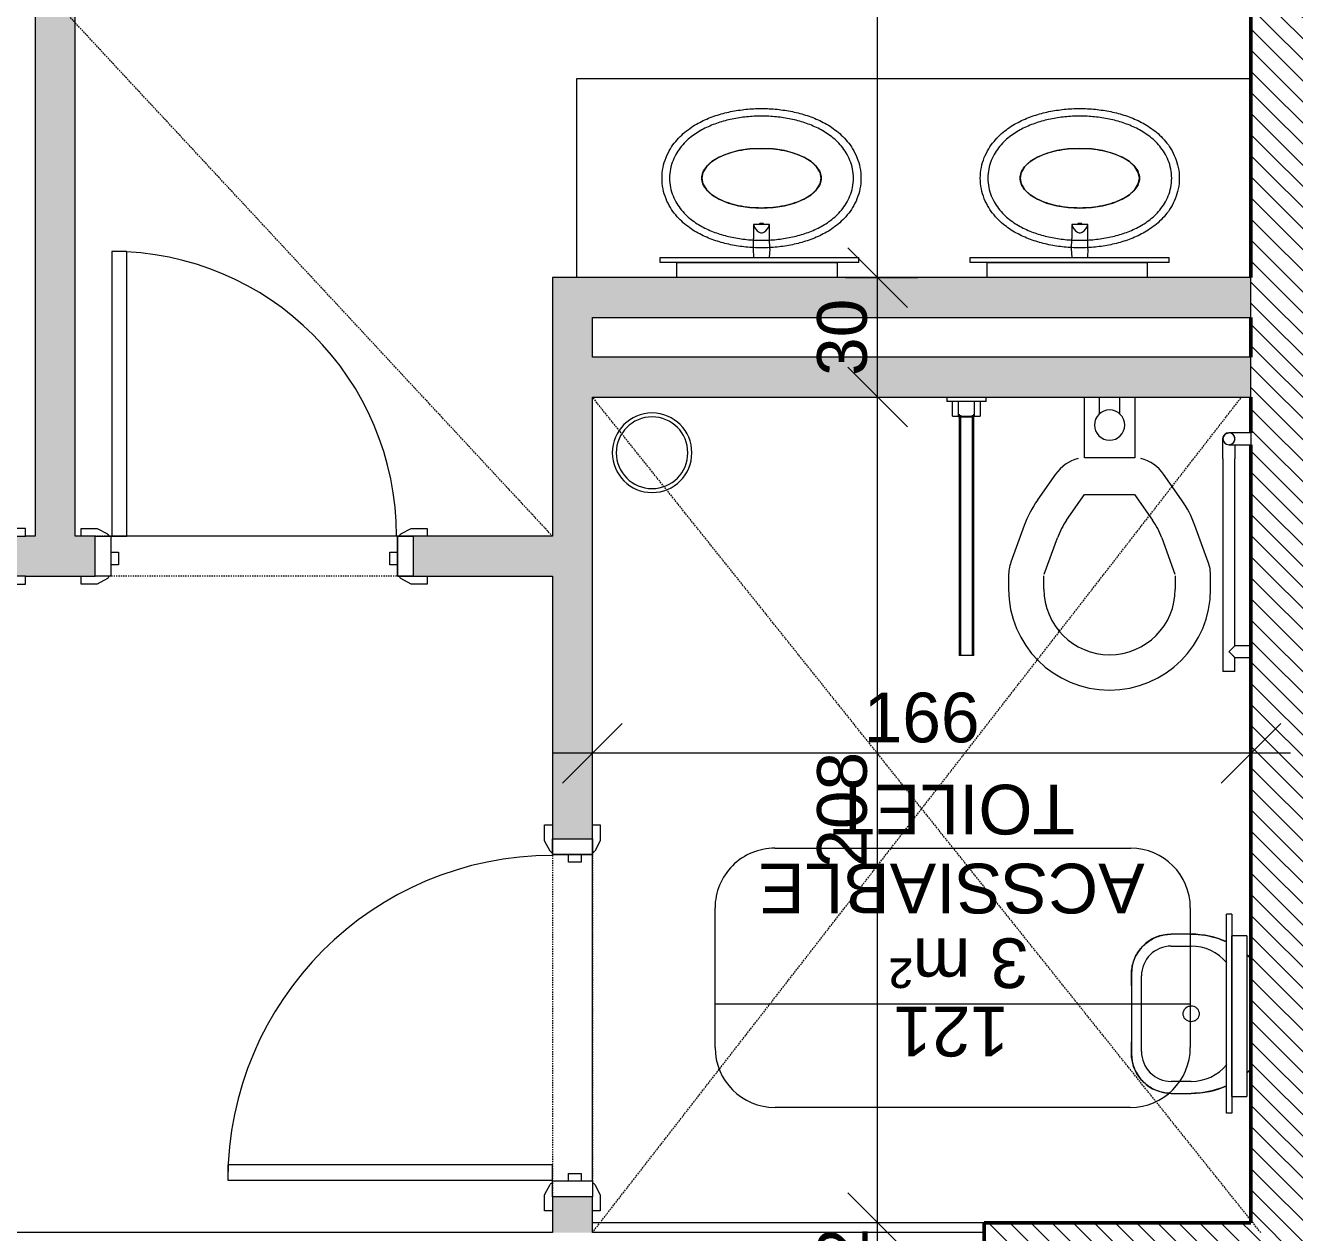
# Model space of a CAD drawing. Header units: centimetres. Extents: x -5566 to 5867, y -120 to 4683.
# Drawn here: x -4117.5 to -3798.5, y 2590.5 to 2893.9 of the extents above; entities that cross this region are included whole.
import ezdxf

# ---------------------------------------------------------------- set-up
doc = ezdxf.new("R2010")
doc.units = ezdxf.units.CM
doc.linetypes.add('Dash', pattern=[0.6, 0.3, -0.3])
doc.linetypes.add('Hidden_2', pattern=[0.6, 0.4, -0.2])
for name, color, linetype, lineweight in [('A-ANNO-DIMS', 211, 'Continuous', 5), ('A-AREA-IDEN', 2, 'Continuous', 5), ('A-DOOR', 31, 'Continuous', 13), ('A-DOOR-FRAM', 31, 'Continuous', 15), ('A-DOOR-HDLN', 31, 'Dash', 15), ('A-FLOR', 192, 'Continuous', 13), ('A-FLOR-OVHD', 1, 'Hidden_2', 18), ('A-GENM', 13, 'Continuous', 13), ('A-WALL', 113, 'Continuous', 13), ('A-WALL-PATT', 111, 'Continuous', 20), ('I-WALL', 2, 'Continuous', 13), ('P-SANR-FIXT', 6, 'Continuous', 13), ('Q-SPCQ', 91, 'Continuous', 13)]:
    doc.layers.add(name, color=color, linetype=linetype, lineweight=lineweight)
doc.styles.add('Arial', font='arial.ttf', dxfattribs={"height": 12.5})
doc.dimstyles.new('100_200_2_5mm_Arial_cm', dxfattribs={"dimscale": 30.48, "dimtxt": 12.753242, "dimasz": 0.492126, "dimexe": 0.328084, "dimexo": 0.0625, "dimgap": 0.082021, "dimtad": 1, "dimdec": 0, "dimzin": 0, "dimdsep": 46, "dimtxsty": 'Arial', "dimblk1": 'OBLIQUE', "dimblk2": 'OBLIQUE', "dimsah": 1, "dimcen": 0.09, "dimdle": 0.328084, "dimazin": 0, "dimtfac": 1, "dimtdec": 4, "dimtix": 1, "dimtmove": 0, "dimatfit": 3, "dimfxl": 0.328084, "dimfxlon": 1, "dimtvp": 1, "dimtolj": 1, "dimtzin": 0, "dimlwd": 15, "dimlwe": 15, "dimarcsym": 2})
pattern_1 = [(315, (-4985, 4190.492), (2.6516504, 2.6516504), [])]

# ---------------------------------------------------------------- blocks, each defined once
blk = doc.blocks.new('AR_Int_Wood_Single - W80H210-1309453-Level _9_00')
at = {"layer": 'A-DOOR', "lineweight": 15}
for p, q in [((32, 5), (32, 76.6)), ((32, 76.6), (35.8, 76.6)), ((35.8, 76.6), (35.8, 5)), ((-40, 5), (-36, 5)), ((-36, 5), (-36, -5)), ((35.8, 5), (32, 5)), ((36, 5), (36, -5)), ((40, 5), (36, 5)), ((-36, -5), (-40, -5)), ((36, -5), (40, -5))]:
    blk.add_line(p, q, dxfattribs=at)
at = {"layer": 'A-DOOR'}
blk.add_arc((35.8, 5), 71.6, 90, 180, dxfattribs=at)
at = {"layer": 'A-DOOR-FRAM'}
for p, q in [((-39.5, 7), (-43.5, 7)), ((-43.5, 7), (-43.5, 5)), ((-36.9, 5.6), (-39.5, 7)), ((39.5, 7), (36.9, 5.6)), ((43.5, 7), (39.5, 7)), ((43.5, 5), (43.5, 7)), ((-43.5, 5), (-40, 5)), ((40, 5), (43.5, 5)), ((-34.1, 1), (-36, 1)), ((-34.1, -2.2), (-34.1, 1)), ((36, 1), (34.1, 1)), ((34.1, 1), (34.1, -2.2)), ((-36, -2.2), (-34.1, -2.2)), ((34.1, -2.2), (36, -2.2)), ((-43.5, -5), (-43.5, -7)), ((-40, -5), (-43.5, -5)), ((-39.5, -7), (-36.9, -5.6)), ((36.9, -5.6), (39.5, -7)), ((43.5, -5), (40, -5)), ((43.5, -7), (43.5, -5)), ((-43.5, -7), (-39.5, -7)), ((39.5, -7), (43.5, -7))]:
    blk.add_line(p, q, dxfattribs=at)
at = {"layer": 'A-DOOR-FRAM', "lineweight": 13}
for p, q in [((-36, 5), (-40, 5)), ((-40, 5), (-40, -5)), ((-36, -5), (-36, 5)), ((40, 5), (36, 5)), ((36, 5), (36, -5)), ((40, -5), (40, 5)), ((-40, -5), (-36, -5)), ((36, -5), (40, -5))]:
    blk.add_line(p, q, dxfattribs=at)
at = {"layer": 'A-DOOR-FRAM'}
for centre, start, end in [((-37.3, 4.9), 7.125, 60.2551), ((37.3, 4.9), 119.7449, 172.875), ((-37.3, -4.9), 299.7449, 352.875), ((37.3, -4.9), 187.125, 240.2551)]:
    blk.add_arc(centre, 0.806, start, end, dxfattribs=at)
at = {"layer": 'A-DOOR-HDLN'}
for p, q in [((-40, 5), (40, 5)), ((-40, -5), (40, -5))]:
    blk.add_line(p, q, dxfattribs=at)
blk = doc.blocks.new('AR_PLM_Basin_Prm _wall_ - Type 1-V71-Level _9_00')
at = {"layer": 'P-SANR-FIXT'}
for p, q in [((81.89, 55), (-87.61, 55)), ((-87.61, 55), (-87.61, 5))]:
    blk.add_line(p, q, dxfattribs=at)
blk = doc.blocks.new('AR_PlumFix_Tap - type 1-875915-Level _9_00')
at = {"layer": 'A-GENM'}
for p, q in [((-1.9, 0.76), (-1.79, 2.9)), ((-1.9, 0.76), (-1.86, -1.89)), ((2.1, 2.9), (2.21, 0.7)), ((2.21, 0.7), (2.17, -1.89)), ((-1.83, -5.4), (2.14, -5.4)), ((-0.31, -5.58), (-0.31, -5.4)), ((0.35, -3.29), (-0.03, -3.29)), ((0.63, -5.4), (0.63, -5.58))]:
    blk.add_line(p, q, dxfattribs=at)
for centre, major_axis, ratio, start_param, end_param in [((-1.82, -5.15), (-0.04, 4.42), 0.001757, 0.741512, 1.626994), ((2.13, -5.15), (0.04, 4.42), 0.001755, 4.656192, 5.541673), ((2.99, -5.89), (4.89, 0), 0.707414, 2.34858, 2.92412), ((130.33, -8.38), (132.17, 0), 0.707414, 3.106741, 3.109721), ((0.17, -3.96), (0.972, 0), 0.707414, 1.782497, 2.245864), ((-0.22, -5.56), (0.0917, 0), 0.707107, 3.357025, 4.605587), ((0.16, -4.46), (1.69, 0), 0.707107, 4.479265, 4.945513), ((0.15, -3.96), (0.972, 0), 0.707414, 0.896316, 1.359096), ((0.54, -5.56), (0.0917, 0), 0.707107, 4.819191, 6.067753), ((-2.66, -5.89), (4.87, 0), 0.707414, 0.224312, 0.793821), ((-130, -8.38), (132.17, 0), 0.707414, 0.031872, 0.034852)]:
    blk.add_ellipse(centre, major_axis=major_axis, ratio=ratio, start_param=start_param, end_param=end_param, dxfattribs=at)
blk = doc.blocks.new('AR_PlumFix_Basin_Elliptic - L50W35-875914-Level _9_00')
at = {"layer": 'P-SANR-FIXT', "flags": 128}
for points in [[(0, 7.5), (-2.93, 7.36), (-5.74, 6.93), (-8.33, 6.24), (-10.61, 5.3), (-12.47, 4.17), (-13.86, 2.87), (-14.71, 1.46), (-15, 0)], [(15, 0), (14.71, 1.46), (13.86, 2.87), (12.47, 4.17), (10.61, 5.3), (8.33, 6.24), (5.74, 6.93), (2.93, 7.36), (0, 7.5)], [(-15, 0), (-14.71, -1.46), (-13.86, -2.87), (-12.47, -4.17), (-10.61, -5.3), (-8.33, -6.24), (-5.74, -6.93), (-2.93, -7.36), (0, -7.5)], [(0, -7.5), (2.93, -7.36), (5.74, -6.93), (8.33, -6.24), (10.61, -5.3), (12.47, -4.17), (13.86, -2.87), (14.71, -1.46), (15, 0)]]:
    blk.add_lwpolyline(points, dxfattribs=at)
at = {"layer": 'P-SANR-FIXT'}
for points, knots in [([(-25, 0), (-25, 0.9), (-24.82, 2.7), (-24.06, 5.21), (-22.94, 7.42), (-21.58, 9.3), (-20.08, 10.88), (-17.94, 12.65), (-15.11, 14.34), (-11.53, 15.8), (-7.79, 16.79), (-3.93, 17.37), (-1.31, 17.5), (0, 17.5)], [-3.141593, -3.141593, -3.141593, -3.141593, -3.043418, -2.945243, -2.847068, -2.748894, -2.650719, -2.552544, -2.356194, -2.159845, -1.963495, -1.767146, -1.570796, -1.570796, -1.570796, -1.570796]), ([(0, 17.5), (1.31, 17.5), (3.93, 17.37), (7.79, 16.79), (11.53, 15.8), (15.11, 14.34), (17.94, 12.65), (20.08, 10.88), (21.58, 9.3), (22.94, 7.42), (24.06, 5.21), (24.82, 2.7), (25, 0.9), (25, 0)], [-4.712389, -4.712389, -4.712389, -4.712389, -4.516039, -4.31969, -4.12334, -3.926991, -3.730641, -3.632467, -3.534292, -3.436117, -3.337942, -3.239767, -3.141593, -3.141593, -3.141593, -3.141593]), ([(0, 15.6), (-1.25, 15.6), (-3.74, 15.47), (-7.41, 14.92), (-10.93, 13.98), (-14.27, 12.63), (-17.37, 10.77), (-19.72, 8.63), (-21.31, 6.42), (-22.29, 4.5), (-22.94, 2.33), (-23.1, 0.78), (-23.1, 0)], [1.570796, 1.570796, 1.570796, 1.570796, 1.767146, 1.963495, 2.159845, 2.356194, 2.552544, 2.748894, 2.847068, 2.945243, 3.043418, 3.141593, 3.141593, 3.141593, 3.141593]), ([(23.1, 0), (23.1, 0.78), (22.94, 2.33), (22.29, 4.5), (21.31, 6.42), (19.72, 8.63), (17.37, 10.77), (14.27, 12.63), (10.93, 13.98), (7.41, 14.92), (3.74, 15.47), (1.25, 15.6), (0, 15.6)], [3.141593, 3.141593, 3.141593, 3.141593, 3.239767, 3.337942, 3.436117, 3.534292, 3.730641, 3.926991, 4.12334, 4.31969, 4.516039, 4.712389, 4.712389, 4.712389, 4.712389]), ([(0, -17.5), (-1.31, -17.5), (-3.93, -17.37), (-7.79, -16.79), (-11.53, -15.8), (-15.11, -14.34), (-17.94, -12.65), (-20.08, -10.88), (-21.58, -9.3), (-22.94, -7.42), (-24.06, -5.21), (-24.82, -2.7), (-25, -0.9), (-25, 0)], [-4.712389, -4.712389, -4.712389, -4.712389, -4.516039, -4.31969, -4.12334, -3.926991, -3.730641, -3.632467, -3.534292, -3.436117, -3.337942, -3.239767, -3.141593, -3.141593, -3.141593, -3.141593]), ([(-23.1, 0), (-23.1, -0.78), (-22.94, -2.33), (-22.29, -4.5), (-21.31, -6.42), (-19.72, -8.63), (-17.37, -10.77), (-14.27, -12.63), (-10.93, -13.98), (-7.41, -14.92), (-3.74, -15.47), (-1.25, -15.6), (0, -15.6)], [3.141593, 3.141593, 3.141593, 3.141593, 3.239767, 3.337942, 3.436117, 3.534292, 3.730641, 3.926991, 4.12334, 4.31969, 4.516039, 4.712389, 4.712389, 4.712389, 4.712389]), ([(0, -15.6), (1.25, -15.6), (3.74, -15.47), (7.41, -14.92), (10.93, -13.98), (14.27, -12.63), (17.37, -10.77), (19.72, -8.63), (21.31, -6.42), (22.29, -4.5), (22.94, -2.33), (23.1, -0.78), (23.1, 0)], [1.570796, 1.570796, 1.570796, 1.570796, 1.767146, 1.963495, 2.159845, 2.356194, 2.552544, 2.748894, 2.847068, 2.945243, 3.043418, 3.141593, 3.141593, 3.141593, 3.141593]), ([(25, 0), (25, -0.9), (24.82, -2.7), (24.06, -5.21), (22.94, -7.42), (21.58, -9.3), (20.08, -10.88), (17.94, -12.65), (15.11, -14.34), (11.53, -15.8), (7.79, -16.79), (3.93, -17.37), (1.31, -17.5), (0, -17.5)], [-3.141593, -3.141593, -3.141593, -3.141593, -3.043418, -2.945243, -2.847068, -2.748894, -2.650719, -2.552544, -2.356194, -2.159845, -1.963495, -1.767146, -1.570796, -1.570796, -1.570796, -1.570796])]:
    blk.add_open_spline(points, degree=3, knots=knots, dxfattribs=at)
for points in [[(-15, 0), (-15, 0.98), (-14.22, 2.94), (-10.88, 5.44), (-5.89, 7.11), (-1.96, 7.5), (0, 7.5)], [(0, 7.5), (1.96, 7.5), (5.89, 7.11), (10.88, 5.44), (14.22, 2.94), (15, 0.98), (15, 0)], [(0, -7.5), (-1.96, -7.5), (-5.89, -7.11), (-10.88, -5.44), (-14.22, -2.94), (-15, -0.98), (-15, 0)], [(15, 0), (15, -0.98), (14.22, -2.94), (10.88, -5.44), (5.89, -7.11), (1.96, -7.5), (0, -7.5)]]:
    blk.add_open_spline(points, degree=3, dxfattribs=at)
blk = doc.blocks.new('AR_SPC_ Mirror _wall_ - Type 1-856777-Level _9_00')
at = {"layer": 'Q-SPCQ'}
for p, q in [((-19.62, 2.73), (20.83, 2.73)), ((-19.62, 2.73), (-19.62, -1.08)), ((20.83, -1.08), (20.83, 2.73)), ((-25, -1.08), (25, -1.08)), ((-25, -1.08), (-25, -2.35)), ((25, -2.35), (-25, -2.35)), ((20.83, -1.08), (-19.62, -1.08)), ((25, -1.08), (25, -2.35))]:
    blk.add_line(p, q, dxfattribs=at)
blk = doc.blocks.new('AR_Int_Wood_Single - W90H210-1280839-Level _9_00')
at = {"layer": 'A-DOOR', "lineweight": 15}
for p, q in [((-41, 5), (-45, 5)), ((-41, -5), (-41, 5)), ((41, -5), (41, 5)), ((41, 5), (45, 5)), ((-45, -5), (-41, -5)), ((37, -5), (37, -86.6)), ((40.8, -5), (37, -5)), ((40.8, -86.6), (40.8, -5)), ((45, -5), (41, -5)), ((37, -86.6), (40.8, -86.6))]:
    blk.add_line(p, q, dxfattribs=at)
at = {"layer": 'A-DOOR'}
blk.add_arc((40.8, -5), 81.6, 180, 270, dxfattribs=at)
at = {"layer": 'A-DOOR-FRAM'}
for p, q in [((-48.5, 7), (-44.5, 7)), ((-48.5, 5), (-48.5, 7)), ((-44.5, 7), (-41.9, 5.6)), ((41.9, 5.6), (44.5, 7)), ((44.5, 7), (48.5, 7)), ((48.5, 7), (48.5, 5)), ((-45, 5), (-48.5, 5)), ((48.5, 5), (45, 5)), ((-41, 2.2), (-39.1, 2.2)), ((-39.1, 2.2), (-39.1, -1)), ((39.1, 2.2), (41, 2.2)), ((39.1, -1), (39.1, 2.2)), ((-39.1, -1), (-41, -1)), ((41, -1), (39.1, -1)), ((-48.5, -7), (-48.5, -5)), ((-48.5, -5), (-45, -5)), ((-41.9, -5.6), (-44.5, -7)), ((44.5, -7), (41.9, -5.6)), ((45, -5), (48.5, -5)), ((48.5, -5), (48.5, -7)), ((-44.5, -7), (-48.5, -7)), ((48.5, -7), (44.5, -7))]:
    blk.add_line(p, q, dxfattribs=at)
at = {"layer": 'A-DOOR-FRAM', "lineweight": 13}
for p, q in [((-45, -5), (-45, 5)), ((-45, 5), (-41, 5)), ((-41, 5), (-41, -5)), ((41, 5), (45, 5)), ((41, -5), (41, 5)), ((45, 5), (45, -5)), ((-41, -5), (-45, -5)), ((45, -5), (41, -5))]:
    blk.add_line(p, q, dxfattribs=at)
at = {"layer": 'A-DOOR-FRAM'}
for centre, start, end in [((-42.3, 4.9), 7.125, 60.2551), ((42.3, 4.9), 119.7449, 172.875), ((-42.3, -4.9), 299.7449, 352.875), ((42.3, -4.9), 187.125, 240.2551)]:
    blk.add_arc(centre, 0.806, start, end, dxfattribs=at)
at = {"layer": 'A-DOOR-HDLN'}
for p, q in [((-45, 5), (45, 5)), ((-45, -5), (45, -5))]:
    blk.add_line(p, q, dxfattribs=at)
blk = doc.blocks.new('AR_PLM_HungToilet_Handicapped _wall_ - Type 1-1220174-Level _9_00')
at = {"layer": 'P-SANR-FIXT'}
for p, q in [((60.81, 53.26), (60.81, 49.97)), ((69.7, 49.97), (69.7, 53.26)), ((102.72, 53.26), (102.72, 49.97)), ((111.61, 49.97), (111.61, 53.26)), ((73.12, 40.36), (69.78, 49.54)), ((102.64, 49.54), (99.3, 40.36)), ((61.42, 46.5), (64.76, 37.32)), ((107.66, 37.32), (111, 46.5)), ((79.93, 29.5), (75.41, 35.95)), ((97.01, 35.95), (92.5, 29.5)), ((68.13, 30.85), (72.64, 24.4)), ((92.5, 29.5), (79.93, 29.5)), ((99.78, 24.4), (104.29, 30.85)), ((79.86, 5), (79.86, 20.28)), ((79.86, 20.28), (92.56, 20.28)), ((92.56, 20.28), (92.56, 5)), ((83.67, 9.21), (83.67, 5)), ((88.75, 9.21), (88.75, 5))]:
    blk.add_line(p, q, dxfattribs=at)
for centre, radius, start, end in [((86.21, 53.26), 25.4, 90, 180), ((86.21, 53.26), 25.4, 0, 90), ((86.21, 53.26), 16.51, 90, 180), ((86.21, 53.26), 16.51, 0, 90), ((70.97, 49.97), 10.16, 180, 200), ((101.45, 49.97), 10.16, 340, 0), ((91.02, 46.87), 19.05, 200, 215), ((81.4, 46.87), 19.05, 325, 340), ((91.02, 46.87), 27.94, 200, 215), ((81.4, 46.87), 27.94, 325, 340), ((80.97, 30.23), 10.16, 215, 255), ((91.46, 30.23), 10.16, 285, 325), ((86.21, 12.05), 3.81, 0, 180), ((86.21, 12.05), 3.81, 180, 0)]:
    blk.add_arc(centre, radius, start, end, dxfattribs=at)
blk = doc.blocks.new('AR_SPC_LiftingArm__wall_ - L65-1215106-Level _9_00')
at = {"layer": 'Q-SPCQ'}
for p, q in [((10.66, 70), (10.66, 9.31)), ((10.66, 70), (12.16, 70)), ((11, 70), (11, 9.6)), ((12.16, 70), (12.84, 70)), ((12.84, 70), (14.34, 70)), ((14, 9.6), (14, 70)), ((14.34, 9.31), (14.34, 70)), ((15.99, 9.77), (9.07, 9.77)), ((9.07, 6.75), (9.07, 9.77)), ((14.44, 9.96), (10.56, 9.96)), ((10.56, 6.81), (10.56, 9.96)), ((14.44, 9.96), (14.44, 6.81)), ((15.99, 9.77), (15.99, 6.75)), ((9.07, 6.09), (9.07, 6.75)), ((10.56, 6.09), (10.56, 6.81)), ((14.44, 6.81), (14.44, 6.09)), ((15.99, 6.75), (15.99, 6.09)), ((7.56, 6.09), (7.56, 5)), ((7.56, 6.09), (9.56, 6.09)), ((9.56, 6.09), (15.44, 6.09)), ((15.44, 6.09), (17.44, 6.09)), ((17.44, 5), (17.44, 6.09))]:
    blk.add_line(p, q, dxfattribs=at)
blk = doc.blocks.new('AR_SPC_Handle_L_Bar__wall_ - L60H60-V72-Level _9_00')
at = {"layer": 'Q-SPCQ'}
for p, q in [((36, 18), (-17.5, 18)), ((-17.5, 16.5), (-17.5, 18)), ((-17.5, 15), (-17.5, 16.5)), ((39.5, 16.5), (39.5, 16.4)), ((39.5, 16.4), (39.5, 11)), ((42.5, 11), (42.5, 16.5)), ((42.5, 16.5), (42.5, 16.5)), ((-17.5, 15), (-14, 15)), ((-14, 15), (-14, 11)), ((-11, 11), (-11, 15)), ((-11, 15), (36, 15)), ((42.5, 11), (39.5, 11))]:
    blk.add_line(p, q, dxfattribs=at)
at = {"layer": 'Q-SPCQ', "flags": 128}
for points in [[(36, 18), (36.2, 18), (36.4, 18), (36.6, 18), (36.8, 18), (36.99, 18), (37.19, 18), (37.38, 18), (37.57, 18), (37.76, 18), (37.95, 18), (38.13, 18), (38.31, 18), (38.48, 18), (38.66, 18), (38.82, 18), (38.99, 18), (39.14, 18), (39.3, 18), (39.44, 18), (39.59, 18), (39.72, 18), (39.85, 18), (39.98, 18), (40.1, 18), (40.21, 18), (40.31, 18), (40.41, 18), (40.5, 18), (40.58, 18), (40.66, 18), (40.73, 18), (40.79, 18), (40.84, 18), (40.89, 18), (40.93, 18), (40.96, 18), (40.98, 18), (40.99, 18)], [(41, 18), (41.06, 18), (41.12, 18), (41.18, 17.99), (41.24, 17.98), (41.3, 17.97), (41.36, 17.96), (41.41, 17.94), (41.47, 17.92), (41.53, 17.9), (41.58, 17.88), (41.64, 17.86), (41.69, 17.83), (41.75, 17.8), (41.8, 17.77), (41.85, 17.74), (41.9, 17.7), (41.94, 17.67), (41.99, 17.63), (42.03, 17.59), (42.08, 17.55), (42.12, 17.5), (42.16, 17.46), (42.19, 17.41), (42.23, 17.36), (42.26, 17.31), (42.29, 17.26), (42.32, 17.21), (42.35, 17.15), (42.38, 17.1), (42.4, 17.04), (42.42, 16.99), (42.44, 16.93), (42.45, 16.87), (42.47, 16.81), (42.48, 16.75), (42.49, 16.7), (42.49, 16.64), (42.5, 16.58), (42.5, 16.52), (42.5, 16.5)], [(39.5, 15), (39.39, 15), (39.24, 15), (39.08, 15), (38.92, 15), (38.76, 15), (38.59, 15), (38.41, 15), (38.24, 15), (38.06, 15), (37.87, 15), (37.69, 15), (37.5, 15), (37.3, 15), (37.11, 15), (36.91, 15), (36.72, 15), (36.52, 15), (36.32, 15), (36.12, 15), (36, 15)]]:
    blk.add_lwpolyline(points, dxfattribs=at)
at = {"layer": 'Q-SPCQ'}
for start, end in [(0, 180), (180, 0)]:
    blk.add_arc((41, 16.5), 1.5, start, end, dxfattribs=at)
for points, knots in [([(-12.5, 16.5), (-12.6, 16.4), (-12.79, 16.21), (-13.03, 15.97), (-13.19, 15.81), (-13.27, 15.72), (-13.34, 15.66), (-13.41, 15.59), (-13.47, 15.53), (-13.53, 15.47), (-13.59, 15.41), (-13.65, 15.35), (-13.7, 15.3), (-13.75, 15.25), (-13.8, 15.2), (-13.84, 15.16), (-13.88, 15.12), (-13.92, 15.08), (-13.95, 15.05), (-13.97, 15.03), (-13.99, 15.01), (-14, 15), (-14, 15)], [0, 0, 0, 0, 0.142857, 0.285714, 0.357143, 0.392857, 0.428571, 0.464286, 0.5, 0.535714, 0.571429, 0.607143, 0.642857, 0.678571, 0.714286, 0.75, 0.785714, 0.821429, 0.857143, 0.892857, 0.928571, 1, 1, 1, 1]), ([(-11, 15), (-11, 15), (-11.01, 15.01), (-11.03, 15.03), (-11.05, 15.05), (-11.08, 15.08), (-11.12, 15.12), (-11.16, 15.16), (-11.2, 15.2), (-11.25, 15.25), (-11.3, 15.3), (-11.35, 15.35), (-11.41, 15.41), (-11.47, 15.47), (-11.55, 15.55), (-11.64, 15.64), (-11.73, 15.72), (-11.81, 15.81), (-11.97, 15.97), (-12.21, 16.21), (-12.4, 16.4), (-12.5, 16.5)], [0, 0, 0, 0, 0.071429, 0.107143, 0.142857, 0.178571, 0.214286, 0.25, 0.285714, 0.321429, 0.357143, 0.392857, 0.428571, 0.464286, 0.5, 0.571429, 0.607143, 0.642857, 0.714286, 0.857143, 1, 1, 1, 1]), ([(39.62, 15.92), (39.61, 15.93), (39.6, 15.96), (39.59, 16), (39.57, 16.04), (39.57, 16.06), (39.56, 16.07)], [0.86294231, 0.86294231, 0.86294231, 0.86294231, 0.875, 0.88541667, 0.89583333, 0.90340525, 0.90340525, 0.90340525, 0.90340525]), ([(42.43, 16.06), (42.43, 16.05), (42.42, 16), (42.4, 15.96), (42.39, 15.93)], [0.1019632, 0.1019632, 0.1019632, 0.1019632, 0.11111111, 0.13640853, 0.13640853, 0.13640853, 0.13640853]), ([(39.84, 15.54), (39.83, 15.56), (39.82, 15.58), (39.8, 15.6), (39.78, 15.62), (39.77, 15.65), (39.75, 15.66), (39.75, 15.67)], [0.75982396, 0.75982396, 0.75982396, 0.75982396, 0.77083333, 0.77604167, 0.78125, 0.79166667, 0.79569618, 0.79569618, 0.79569618, 0.79569618]), ([(39.77, 15.65), (39.77, 15.64), (39.78, 15.62), (39.79, 15.61), (39.8, 15.6)], [0.56613977, 0.56613977, 0.56613977, 0.56613977, 0.58333333, 0.59923333, 0.59923333, 0.59923333, 0.59923333]), ([(40.19, 15.24), (40.18, 15.24), (40.15, 15.27), (40.11, 15.29), (40.08, 15.31)], [0.6591513, 0.6591513, 0.6591513, 0.6591513, 0.66666667, 0.68675355, 0.68675355, 0.68675355, 0.68675355]), ([(40.76, 15.02), (40.74, 15.02), (40.7, 15.03), (40.67, 15.04), (40.66, 15.04)], [0.54365807, 0.54365807, 0.54365807, 0.54365807, 0.55555556, 0.56188508, 0.56188508, 0.56188508, 0.56188508]), ([(41.34, 15.04), (41.33, 15.04), (41.3, 15.03), (41.27, 15.02), (41.25, 15.02)], [0.43835196, 0.43835196, 0.43835196, 0.43835196, 0.44444444, 0.45619732, 0.45619732, 0.45619732, 0.45619732]), ([(41.92, 15.31), (41.91, 15.31), (41.88, 15.29), (41.85, 15.26), (41.82, 15.24), (41.81, 15.24)], [0.31344104, 0.31344104, 0.31344104, 0.31344104, 0.31944444, 0.33333333, 0.34109056, 0.34109056, 0.34109056, 0.34109056]), ([(42.25, 15.67), (42.24, 15.65), (42.21, 15.61), (42.18, 15.57), (42.16, 15.55)], [0.20519944, 0.20519944, 0.20519944, 0.20519944, 0.22222222, 0.24033268, 0.24033268, 0.24033268, 0.24033268]), ([(42.2, 15.6), (42.2, 15.61), (42.22, 15.62), (42.23, 15.64), (42.24, 15.65)], [0.4007042, 0.4007042, 0.4007042, 0.4007042, 0.41666667, 0.43644972, 0.43644972, 0.43644972, 0.43644972])]:
    blk.add_open_spline(points, degree=3, knots=knots, dxfattribs=at)
for points in [[(39.51, 16.26), (39.51, 16.3), (39.5, 16.35), (39.5, 16.4)], [(39.6, 15.96), (39.59, 15.99), (39.58, 16.01), (39.57, 16.04)], [(40.14, 15.27), (40.15, 15.26), (40.17, 15.25), (40.18, 15.25)], [(41.82, 15.25), (41.84, 15.25), (41.85, 15.26), (41.86, 15.27)]]:
    blk.add_open_spline(points, degree=3, dxfattribs=at)
blk = doc.blocks.new('AR_PLM_Sink_handicapped_wall_ - 30_40-V73-Level _9_00')
at = {"layer": 'P-SANR-FIXT'}
for p, q in [((14.91, 41), (4.91, 41)), ((5.41, 38.5), (14.91, 38.5)), ((24.91, 41), (14.91, 41)), ((14.91, 38.5), (24.41, 38.5)), ((-5.09, 31), (-5.09, 26)), ((-2.09, 26), (-2.09, 31)), ((31.91, 31), (31.91, 26)), ((34.91, 26), (34.91, 31))]:
    blk.add_line(p, q, dxfattribs=at)
at = {"layer": 'P-SANR-FIXT', "flags": 128}
for points in [[(-5.09, 31), (-5.08, 31.4), (-5.06, 31.8), (-5.02, 32.2), (-4.96, 32.59), (-4.89, 32.99), (-4.81, 33.38), (-4.7, 33.76), (-4.58, 34.15), (-4.45, 34.52), (-4.3, 34.89), (-4.14, 35.26), (-3.96, 35.62), (-3.77, 35.97), (-3.57, 36.31), (-3.35, 36.65), (-3.11, 36.97), (-2.87, 37.29), (-2.61, 37.59), (-2.34, 37.89), (-2.06, 38.17), (-1.77, 38.45), (-1.46, 38.71), (-1.15, 38.96), (-0.83, 39.19), (-0.5, 39.41), (-0.15, 39.62), (0.19, 39.82), (0.55, 40), (0.91, 40.17), (1.28, 40.32), (1.66, 40.46), (2.04, 40.58), (2.43, 40.69), (2.82, 40.78), (3.21, 40.85), (3.6, 40.91), (4, 40.96), (4.4, 40.99), (4.8, 41), (4.91, 41)], [(4.91, 41), (4.92, 41), (4.94, 41), (4.98, 41), (5.04, 41), (5.11, 41), (5.19, 41), (5.3, 41), (5.42, 41), (5.55, 41), (5.7, 41), (5.86, 41), (6.04, 41), (6.23, 41), (6.43, 41), (6.65, 41), (6.89, 41), (7.13, 41), (7.39, 41), (7.66, 41), (7.87, 41)], [(21.95, 41), (22.01, 41), (22.28, 41), (22.55, 41), (22.8, 41), (23.04, 41), (23.26, 41), (23.48, 41), (23.68, 41), (23.86, 41), (24.03, 41), (24.19, 41), (24.33, 41), (24.46, 41), (24.57, 41), (24.66, 41), (24.74, 41), (24.81, 41), (24.86, 41), (24.89, 41), (24.91, 41), (24.91, 41)], [(24.91, 41), (25.31, 40.99), (25.71, 40.97), (26.1, 40.93), (26.5, 40.87), (26.89, 40.8), (27.28, 40.71), (27.67, 40.61), (28.05, 40.49), (28.43, 40.36), (28.8, 40.21), (29.17, 40.05), (29.53, 39.87), (29.88, 39.68), (30.22, 39.47), (30.55, 39.25), (30.88, 39.02), (31.2, 38.78), (31.5, 38.52), (31.8, 38.25), (32.08, 37.97), (32.35, 37.67), (32.61, 37.37), (32.86, 37.06), (33.1, 36.74), (33.32, 36.4), (33.53, 36.06), (33.73, 35.71), (33.91, 35.36), (34.08, 34.99), (34.23, 34.62), (34.37, 34.25), (34.49, 33.87), (34.59, 33.48), (34.69, 33.09), (34.76, 32.7), (34.82, 32.3), (34.87, 31.91), (34.89, 31.51), (34.91, 31.11), (34.91, 31)], [(-3.17, 17.08), (-3.37, 17.51), (-3.69, 18.32), (-3.98, 19.14), (-4.24, 19.97), (-4.46, 20.81), (-4.65, 21.66), (-4.81, 22.51), (-4.93, 23.37), (-5.02, 24.24), (-5.07, 25.11), (-5.09, 25.98), (-5.09, 26)], [(34.91, 26), (34.89, 25.13), (34.84, 24.26), (34.75, 23.4), (34.63, 22.53), (34.47, 21.68), (34.28, 20.83), (34.06, 19.99), (33.8, 19.16), (33.51, 18.34), (33.19, 17.53), (32.99, 17.08)], [(0.91, 11), (0.32, 11.64), (0.02, 12)], [(29.8, 12), (29.51, 11.66), (28.92, 11.02), (28.91, 11)]]:
    blk.add_lwpolyline(points, dxfattribs=at)
at = {"layer": 'P-SANR-FIXT'}
for centre, radius, start, end in [((4.91, 31), 10, 90, 180), ((5.41, 31), 7.5, 90, 180), ((24.41, 31), 7.5, 360, 90), ((24.91, 31), 10, 360, 90), ((16.66, 26), 21.75, 180, 204.2411), ((9.45, 26), 11.55, 180, 230.6158), ((20.36, 26), 11.55, 309.3842, 360), ((13.16, 26), 21.75, 335.7589, 360), ((16.66, 26), 21.75, 220.1175, 223.6028), ((13.16, 26), 21.75, 316.3972, 319.8825)]:
    blk.add_arc(centre, radius, start, end, dxfattribs=at)
blk.add_open_spline([(12.91, 26), (12.91, 26.12), (12.93, 26.36), (13.02, 26.69), (13.17, 27), (13.37, 27.29), (13.62, 27.54), (13.9, 27.74), (14.22, 27.89), (14.52, 27.97), (14.77, 28), (15.07, 28), (15.42, 27.95), (15.77, 27.81), (16.02, 27.67), (16.2, 27.53), (16.36, 27.38), (16.54, 27.17), (16.81, 26.72), (16.9, 26.3), (16.91, 26)], degree=3, knots=[0, 0, 0, 0, 0.055556, 0.111111, 0.166667, 0.222222, 0.277778, 0.333333, 0.388889, 0.444444, 0.479167, 0.513889, 0.583333, 0.652778, 0.6875, 0.722222, 0.756944, 0.791667, 0.861111, 1, 1, 1, 1], dxfattribs=at)
blk.add_open_spline([(16.91, 26), (16.91, 25.77), (16.83, 25.3), (16.47, 24.69), (15.93, 24.23), (15.26, 23.99), (14.55, 23.99), (13.89, 24.23), (13.34, 24.69), (12.99, 25.3), (12.91, 25.77), (12.91, 26)], degree=3, dxfattribs=at)
blk = doc.blocks.new('AR_SPC_Garbage - R10H35-860224-Level _9_00')
at = {"layer": 'Q-SPCQ'}
for radius, start, end in [(10, 0, 180), (9, 0, 180), (10, 180, 360), (9, 180, 0)]:
    blk.add_arc((0, 0), radius, start, end, dxfattribs=at)
blk = doc.blocks.new('AR_Int_Wood_Single - W80H210-1309452-Level _9_00')
at = {"layer": 'A-DOOR', "lineweight": 15}
for p, q in [((-36, 5), (-40, 5)), ((-36, -5), (-36, 5)), ((36, -5), (36, 5)), ((36, 5), (40, 5)), ((-40, -5), (-36, -5)), ((32, -5), (32, -76.6)), ((35.8, -5), (32, -5)), ((35.8, -76.6), (35.8, -5)), ((40, -5), (36, -5)), ((32, -76.6), (35.8, -76.6))]:
    blk.add_line(p, q, dxfattribs=at)
at = {"layer": 'A-DOOR'}
blk.add_arc((35.8, -5), 71.6, 180, 270, dxfattribs=at)
at = {"layer": 'A-DOOR-FRAM'}
for p, q in [((-43.5, 7), (-39.5, 7)), ((-43.5, 5), (-43.5, 7)), ((-39.5, 7), (-36.9, 5.6)), ((36.9, 5.6), (39.5, 7)), ((39.5, 7), (43.5, 7)), ((43.5, 7), (43.5, 5)), ((-40, 5), (-43.5, 5)), ((43.5, 5), (40, 5)), ((-36, 2.2), (-34.1, 2.2)), ((-34.1, 2.2), (-34.1, -1)), ((34.1, 2.2), (36, 2.2)), ((34.1, -1), (34.1, 2.2)), ((-34.1, -1), (-36, -1)), ((36, -1), (34.1, -1)), ((-43.5, -7), (-43.5, -5)), ((-43.5, -5), (-40, -5)), ((-36.9, -5.6), (-39.5, -7)), ((39.5, -7), (36.9, -5.6)), ((40, -5), (43.5, -5)), ((43.5, -5), (43.5, -7)), ((-39.5, -7), (-43.5, -7)), ((43.5, -7), (39.5, -7))]:
    blk.add_line(p, q, dxfattribs=at)
at = {"layer": 'A-DOOR-FRAM', "lineweight": 13}
for p, q in [((-40, -5), (-40, 5)), ((-40, 5), (-36, 5)), ((-36, 5), (-36, -5)), ((36, 5), (40, 5)), ((36, -5), (36, 5)), ((40, 5), (40, -5)), ((-36, -5), (-40, -5)), ((40, -5), (36, -5))]:
    blk.add_line(p, q, dxfattribs=at)
at = {"layer": 'A-DOOR-FRAM'}
for centre, start, end in [((-37.3, 4.9), 7.125, 60.2551), ((37.3, 4.9), 119.7449, 172.875), ((-37.3, -4.9), 299.7449, 352.875), ((37.3, -4.9), 187.125, 240.2551)]:
    blk.add_arc(centre, 0.806, start, end, dxfattribs=at)
at = {"layer": 'A-DOOR-HDLN'}
for p, q in [((-40, 5), (40, 5)), ((-40, -5), (40, -5))]:
    blk.add_line(p, q, dxfattribs=at)
blk = doc.blocks.new('_Oblique')
at = {"color": 0, "linetype": 'ByBlock', "lineweight": -2}
blk.add_line((-0.5, -0.5), (0.5, 0.5), dxfattribs=at)
blk = doc.blocks.new('DIMBLOCK64-Level _9_00')
at = {"layer": 'A-ANNO-DIMS', "color": 0, "lineweight": 15, "transparency": 16777216}
for p, q in [((-3975, 2702.88), (-3975, 2720.98)), ((-3809.5, 2702.88), (-3809.5, 2720.98)), ((-3799.5, 2710.98), (-3985, 2710.98))]:
    blk.add_line(p, q, dxfattribs=at)
at = {"layer": 'Defpoints', "color": 0, "transparency": 16777216}
for p in [(-3975, 2710.98), (-3975, 2700.98), (-3809.5, 2700.98)]:
    blk.add_point(p, dxfattribs=at)
at = {"layer": 'A-ANNO-DIMS', "color": 0, "lineweight": 15, "transparency": 16777216, "xscale": 15, "yscale": 15, "zscale": 15, "rotation": 180}
blk.add_blockref('_Oblique', (-3975, 2710.98), dxfattribs=at)
at = {"layer": 'A-ANNO-DIMS', "color": 0, "lineweight": 15, "transparency": 16777216, "xscale": 15, "yscale": 15, "zscale": 15}
blk.add_blockref('_Oblique', (-3809.5, 2710.98), dxfattribs=at)
at = {"layer": 'A-ANNO-DIMS', "color": 0, "lineweight": 15, "transparency": 16777216, "insert": (-3892.25, 2719.86), "char_height": 12.5, "width": 34.6103, "attachment_point": 5, "style": 'Arial'}
blk.add_mtext('\\A1;166', dxfattribs=at)
blk = doc.blocks.new('DIMBLOCK119-Level _9_00')
at = {"layer": 'A-ANNO-DIMS', "color": 0, "lineweight": 15, "transparency": 16777216}
for p, q in [((-3903.3, 2592.99), (-3903.3, 2607.99)), ((-3895.2, 2592.99), (-3913.3, 2592.99)), ((-3903.3, 2570.99), (-3903.3, 2592.99)), ((-3895.2, 2570.99), (-3913.3, 2570.99)), ((-3903.3, 2570.99), (-3903.3, 2555.99))]:
    blk.add_line(p, q, dxfattribs=at)
at = {"layer": 'Defpoints', "color": 0, "transparency": 16777216}
for p in [(-3903.3, 2592.99), (-3893.3, 2592.99), (-3893.3, 2570.99)]:
    blk.add_point(p, dxfattribs=at)
at = {"layer": 'A-ANNO-DIMS', "color": 0, "lineweight": 15, "transparency": 16777216, "xscale": 15, "yscale": 15, "zscale": 15}
for p, rotation in [((-3903.3, 2592.99), 270), ((-3903.3, 2570.99), 90)]:
    blk.add_blockref('_Oblique', p, dxfattribs=dict(at, rotation=rotation))
at = {"layer": 'A-ANNO-DIMS', "color": 0, "lineweight": 15, "transparency": 16777216, "insert": (-3912.07, 2581.99), "char_height": 12.5, "width": 23.0736, "attachment_point": 5, "rotation": 90, "style": 'Arial'}
blk.add_mtext('\\A1;22', dxfattribs=at)
blk = doc.blocks.new('DIMBLOCK120-Level _9_00')
at = {"layer": 'A-ANNO-DIMS', "color": 0, "lineweight": 15, "transparency": 16777216}
for p, q in [((-3903.3, 2582.99), (-3903.3, 2810.49)), ((-3911.39, 2800.49), (-3893.3, 2800.49)), ((-3895.2, 2592.99), (-3913.3, 2592.99))]:
    blk.add_line(p, q, dxfattribs=at)
at = {"layer": 'Defpoints', "color": 0, "transparency": 16777216}
for p in [(-3913.3, 2800.49), (-3903.3, 2800.49), (-3893.3, 2592.99)]:
    blk.add_point(p, dxfattribs=at)
at = {"layer": 'A-ANNO-DIMS', "color": 0, "lineweight": 15, "transparency": 16777216, "xscale": 15, "yscale": 15, "zscale": 15}
for p, rotation in [((-3903.3, 2800.49), 90), ((-3903.3, 2592.99), 270)]:
    blk.add_blockref('_Oblique', p, dxfattribs=dict(at, rotation=rotation))
at = {"layer": 'A-ANNO-DIMS', "color": 0, "lineweight": 15, "transparency": 16777216, "insert": (-3912.18, 2696.74), "char_height": 12.5, "width": 34.6103, "attachment_point": 5, "rotation": 90, "style": 'Arial'}
blk.add_mtext('\\A1;208', dxfattribs=at)
blk = doc.blocks.new('DIMBLOCK121-Level _9_00')
at = {"layer": 'A-ANNO-DIMS', "color": 0, "lineweight": 15, "transparency": 16777216}
for p, q in [((-3903.3, 2790.49), (-3903.3, 2840.49)), ((-3911.39, 2830.49), (-3893.3, 2830.49)), ((-3911.39, 2800.49), (-3893.3, 2800.49))]:
    blk.add_line(p, q, dxfattribs=at)
at = {"layer": 'Defpoints', "color": 0, "transparency": 16777216}
for p in [(-3913.3, 2830.49), (-3903.3, 2830.49), (-3913.3, 2800.49)]:
    blk.add_point(p, dxfattribs=at)
at = {"layer": 'A-ANNO-DIMS', "color": 0, "lineweight": 15, "transparency": 16777216, "xscale": 15, "yscale": 15, "zscale": 15}
for p, rotation in [((-3903.3, 2830.49), 90), ((-3903.3, 2800.49), 270)]:
    blk.add_blockref('_Oblique', p, dxfattribs=dict(at, rotation=rotation))
at = {"layer": 'A-ANNO-DIMS', "color": 0, "lineweight": 15, "transparency": 16777216, "insert": (-3912.18, 2815.49), "char_height": 12.5, "width": 23.0736, "attachment_point": 5, "rotation": 90, "style": 'Arial'}
blk.add_mtext('\\A1;30', dxfattribs=at)
blk = doc.blocks.new('DIMBLOCK122-Level _9_00')
at = {"layer": 'A-ANNO-DIMS', "color": 0, "lineweight": 15, "transparency": 16777216}
for p, q in [((-3903.3, 2820.49), (-3903.3, 3186.49)), ((-3911.39, 3176.49), (-3893.3, 3176.49)), ((-3911.39, 2830.49), (-3893.3, 2830.49))]:
    blk.add_line(p, q, dxfattribs=at)
at = {"layer": 'Defpoints', "color": 0, "transparency": 16777216}
for p in [(-3913.3, 3176.49), (-3903.3, 3176.49), (-3913.3, 2830.49)]:
    blk.add_point(p, dxfattribs=at)
at = {"layer": 'A-ANNO-DIMS', "color": 0, "lineweight": 15, "transparency": 16777216, "xscale": 15, "yscale": 15, "zscale": 15}
for p, rotation in [((-3903.3, 3176.49), 90), ((-3903.3, 2830.49), 270)]:
    blk.add_blockref('_Oblique', p, dxfattribs=dict(at, rotation=rotation))
at = {"layer": 'A-ANNO-DIMS', "color": 0, "lineweight": 15, "transparency": 16777216, "insert": (-3912.18, 3003.49), "char_height": 12.5, "width": 34.6103, "attachment_point": 5, "rotation": 90, "style": 'Arial'}
blk.add_mtext('\\A1;346', dxfattribs=at)
blk = doc.blocks.new('AR_TAG_Room - Room_Number_Area-320731-Level _9_00')
at = {"layer": 'A-AREA-IDEN'}
for p, q in [((-0.8926, 0.5188), (0.8926, 0.5188)), ((-1.1946, 0), (-1.1946, 0.2169)), ((1.1946, 0.2169), (1.1946, 0)), ((-1.1946, -0.4845), (-1.1946, 0)), ((-1.1946, 0), (1.1946, 0)), ((1.1946, 0), (1.1946, -0.4845)), ((0.8947, -0.7844), (-0.8947, -0.7844))]:
    blk.add_line(p, q, dxfattribs=at)
for centre, radius, start, end in [((-0.8926, 0.2169), 0.3019, 90, 180), ((0.8926, 0.2169), 0.3019, 0, 90), ((-0.8947, -0.4845), 0.2999, 180, 270), ((0.8947, -0.4845), 0.2999, 270, 0)]:
    blk.add_arc(centre, radius, start, end, dxfattribs=at)

msp = doc.modelspace()

# ---------------------------------------------------------------- hatches: boundary and pattern name
at = {"layer": 'A-WALL-PATT', "lineweight": 13}
h = msp.add_hatch(dxfattribs=at)
h.set_pattern_fill('FP_1', color=8, angle=-90, style=0, pattern_type=2)
h.set_pattern_definition(pattern_1)
h.paths.add_polyline_path([(-3809.5, 2573.57), (-3809.5, 2570.99), (-3787.5, 2570.99), (-3787.5, 3370.49), (-3809.5, 3370.49), (-3809.5, 2590.11)], flags=0)
for points in [[(-4115, 3147.12), (-4115, 2765.49), (-4105, 2765.49), (-4105, 3176.49), (-4115, 3176.49)], [(-3985, 2830.49), (-3985, 2820.49), (-3809.5, 2820.49), (-3809.5, 2830.49), (-3979.73, 2830.49)], [(-3975, 2810.49), (-3975, 2800.49), (-3809.5, 2800.49), (-3809.5, 2810.49), (-3958.11, 2810.49)]]:
    msp.add_hatch(color=256, dxfattribs=at).paths.add_polyline_path(points, flags=0)
h = msp.add_hatch(color=256, dxfattribs=at)
h.paths.add_polyline_path([(-3985, 2590.49), (-3975, 2590.49), (-3975, 2599.49), (-3985, 2599.49), (-3985, 2592.75)], flags=0)
h.paths.add_polyline_path([(-3985, 2765.49), (-3985, 2689.49), (-3975, 2689.49), (-3975, 2820.49), (-3985, 2820.49), (-3985, 2775.99)], flags=0)
h = msp.add_hatch(color=256, dxfattribs=at)
h.paths.add_polyline_path([(-4555, 2765.49), (-4555, 2755.49), (-4540, 2755.49), (-4540, 2765.49), (-4546.71, 2765.49)], flags=0)
h.paths.add_polyline_path([(-4420, 2765.49), (-4420, 2755.49), (-4201, 2755.49), (-4201, 2765.49), (-4405, 2765.49)], flags=0)
h.paths.add_polyline_path([(-4121, 2765.49), (-4121, 2755.49), (-4100, 2755.49), (-4100, 2765.49), (-4117.5, 2765.49)], flags=0)
h.paths.add_polyline_path([(-4020, 2765.49), (-4020, 2755.49), (-3985, 2755.49), (-3985, 2765.49), (-4016.5, 2765.49)], flags=0)
h = msp.add_hatch(dxfattribs=at)
h.set_pattern_fill('FP_1', color=8, angle=-90, style=0, pattern_type=2)
h.set_pattern_definition(pattern_1)
h.paths.add_polyline_path([(-3876.5, 2581.43), (-3876.5, 2570.99), (-3809.5, 2570.99), (-3809.5, 2592.99), (-3876.5, 2592.99), (-3876.5, 2590.11)], flags=0)

# ---------------------------------------------------------------- linework, layer by layer
at = {"layer": 'A-FLOR'}
for p, q in [((-4024, 2765.49), (-4096, 2765.49)), ((-3975, 2603.49), (-3975, 2685.49)), ((-3876.5, 2592.99), (-3975, 2592.99))]:
    msp.add_line(p, q, dxfattribs=at)
at = {"layer": 'A-FLOR-OVHD'}
for p, q in [((-3985, 2765.49), (-4395, 3206.49)), ((-3975, 2590.49), (-3811.82, 2800.49)), ((-3807, 2590.49), (-3975, 2800.49))]:
    msp.add_line(p, q, dxfattribs=at)
at = {"layer": 'A-WALL'}
for p, q in [((-3809.5, 2820.49), (-3809.5, 2830.49)), ((-3809.5, 2800.49), (-3809.5, 2810.49))]:
    msp.add_line(p, q, dxfattribs=at)
at = {"layer": 'I-WALL', "lineweight": 20}
for p, q in [((-4115, 3014.49), (-4115, 2765.49)), ((-4105, 2765.49), (-4105, 3014.49)), ((-3953.83, 2830.49), (-3985, 2830.49)), ((-3985, 2830.49), (-3985, 2765.49)), ((-3875.9, 2830.49), (-3913.38, 2830.49)), ((-3809.5, 2830.49), (-3835.44, 2830.49)), ((-3975, 2820.49), (-3809.5, 2820.49)), ((-3975, 2810.49), (-3975, 2820.49)), ((-3809.5, 2810.49), (-3975, 2810.49)), ((-3975, 2692.99), (-3975, 2800.49)), ((-3975, 2800.49), (-3809.5, 2800.49)), ((-4115, 2765.49), (-4117.5, 2765.49)), ((-4103.5, 2765.49), (-4105, 2765.49)), ((-3985, 2765.49), (-4016.5, 2765.49)), ((-4117.5, 2755.49), (-4103.5, 2755.49)), ((-4016.5, 2755.49), (-3985, 2755.49)), ((-3985, 2755.49), (-3985, 2692.99)), ((-3985, 2595.99), (-3985, 2590.49)), ((-3975, 2590.49), (-3975, 2595.99)), ((-3985, 2590.49), (-4365, 2590.49)), ((-3876.5, 2590.49), (-3975, 2590.49))]:
    msp.add_line(p, q, dxfattribs=at)
at = {"layer": 'I-WALL', "lineweight": 50}
for p, q in [((-3809.5, 3014.49), (-3809.5, 2830.49)), ((-3809.5, 2820.49), (-3809.5, 2810.49)), ((-3809.5, 2800.49), (-3809.5, 2791.5)), ((-3809.5, 2788.5), (-3809.5, 2592.99)), ((-3809.5, 2592.99), (-3876.5, 2592.99)), ((-3876.5, 2592.99), (-3876.5, 2570.99))]:
    msp.add_line(p, q, dxfattribs=at)

# ---------------------------------------------------------------- block references
at = {"layer": 'A-AREA-IDEN', "xscale": 49.99999999999998, "yscale": 49.99999999999998, "zscale": 49.99999999999998, "rotation": 180}
msp.add_blockref('AR_TAG_Room - Room_Number_Area-320731-Level _9_00', (-3884.44, 2647.88), dxfattribs=at)
at = {"layer": 'A-DOOR'}
msp.add_blockref('AR_Int_Wood_Single - W80H210-1309453-Level _9_00', (-4161, 2760.49), dxfattribs=at)
for name, p, rotation in [('AR_Int_Wood_Single - W80H210-1309452-Level _9_00', (-4060, 2760.49), 179.9999999999999), ('AR_Int_Wood_Single - W90H210-1280839-Level _9_00', (-3980, 2644.49), 270)]:
    msp.add_blockref(name, p, dxfattribs=dict(at, rotation=rotation))
at = {"layer": 'P-SANR-FIXT'}
for name, p in [('AR_PLM_Basin_Prm _wall_ - Type 1-V71-Level _9_00', (-3891.39, 2825.49)), ('AR_PlumFix_Basin_Elliptic - L50W35-875914-Level _9_00', (-3932.49, 2855.49)), ('AR_PlumFix_Basin_Elliptic - L50W35-875914-Level _9_00', (-3852.49, 2855.49))]:
    msp.add_blockref(name, p, dxfattribs=at)
for name, p, rotation in [('AR_PlumFix_Tap - type 1-875915-Level _9_00', (-3932.33, 2838.47), 179.9999999999998), ('AR_PlumFix_Tap - type 1-875915-Level _9_00', (-3852.33, 2838.47), 179.9999999999998), ('AR_PLM_HungToilet_Handicapped _wall_ - Type 1-1220174-Level _9_00', (-3758.79, 2805.49), 179.9999999999999), ('AR_PLM_Sink_handicapped_wall_ - 30_40-V73-Level _9_00', (-3798.5, 2630.58), 89.99999999999999)]:
    msp.add_blockref(name, p, dxfattribs=dict(at, rotation=rotation))
at = {"layer": 'Q-SPCQ'}
for name, p, rotation in [('AR_SPC_ Mirror _wall_ - Type 1-856777-Level _9_00', (-3933, 2833.22), 180), ('AR_SPC_ Mirror _wall_ - Type 1-856777-Level _9_00', (-3855.06, 2833.22), 180), ('AR_SPC_LiftingArm__wall_ - L65-1215106-Level _9_00', (-3868.5, 2805.49), 179.9999999999999), ('AR_SPC_Garbage - R10H35-860224-Level _9_00', (-3960, 2786.49), 180), ('AR_SPC_Handle_L_Bar__wall_ - L60H60-V72-Level _9_00', (-3798.5, 2748.99), 89.99999999999999), ('AR_SPC_ Mirror _wall_ - Type 1-856777-Level _9_00', (-3813.23, 2645.49), 270)]:
    msp.add_blockref(name, p, dxfattribs=dict(at, rotation=rotation))

# ---------------------------------------------------------------- texts
at = {"layer": 'A-AREA-IDEN', "char_height": 12.5, "attachment_point": 1, "rotation": 180, "style": 'Arial'}
for s, insert, width in [('TOILET', (-3853.73, 2690.56), 74.5569), ('ACSSIABLE', (-3836.2, 2670.72), 117.0464), ('3 m²', (-3865.41, 2651.94), 42.8903), ('121', (-3870.27, 2634.76), 34.8734)]:
    msp.add_mtext(s, dxfattribs=dict(at, insert=insert, width=width))

# ---------------------------------------------------------------- dimensions: what is measured, and where the dimension line sits
at = {"layer": 'A-ANNO-DIMS', "lineweight": 15}
for base, p1, p2, override, picture, middle in [((-3903.3, 3176.49), (-3913.3, 2830.49), (-3913.3, 3176.49), {"dimpost": '<>', "dimfxl": 346}, 'DIMBLOCK122-Level _9_00', (-3912.18, 3003.49)), ((-3903.3, 2830.49), (-3913.3, 2800.49), (-3913.3, 2830.49), {"dimpost": '<>', "dimfxl": 30}, 'DIMBLOCK121-Level _9_00', (-3912.18, 2815.49)), ((-3903.29572662, 2800.49172688), (-3893.29572662, 2592.99172688), (-3913.29572662, 2800.49172688), {"dimpost": '<>', "dimfxl": 208.461627}, 'DIMBLOCK120-Level _9_00', (-3912.17788896, 2696.74172688)), ((-3903.3, 2592.99), (-3893.3, 2570.99), (-3893.3, 2592.99), {"dimpost": '<>', "dimfxl": 22}, 'DIMBLOCK119-Level _9_00', (-3912.07, 2581.99))]:
    dim = msp.add_linear_dim(base=base, p1=p1, p2=p2, angle=270, dimstyle='100_200_2_5mm_Arial_cm', override=override, dxfattribs=at)
    dim.commit()
    dim.dimension.update_dxf_attribs({"geometry": picture, "text_midpoint": middle})
dim = msp.add_linear_dim(base=(-3975, 2710.97994646), p1=(-3809.5, 2700.97994646), p2=(-3975, 2700.97994646), dimstyle='100_200_2_5mm_Arial_cm', override={"dimpost": '<>', "dimfxl": 165.5}, dxfattribs=at)
dim.commit()
dim.dimension.update_dxf_attribs({"geometry": 'DIMBLOCK64-Level _9_00', "text_midpoint": (-3892.25, 2719.86210881)})

doc.saveas('drawing.dxf')
